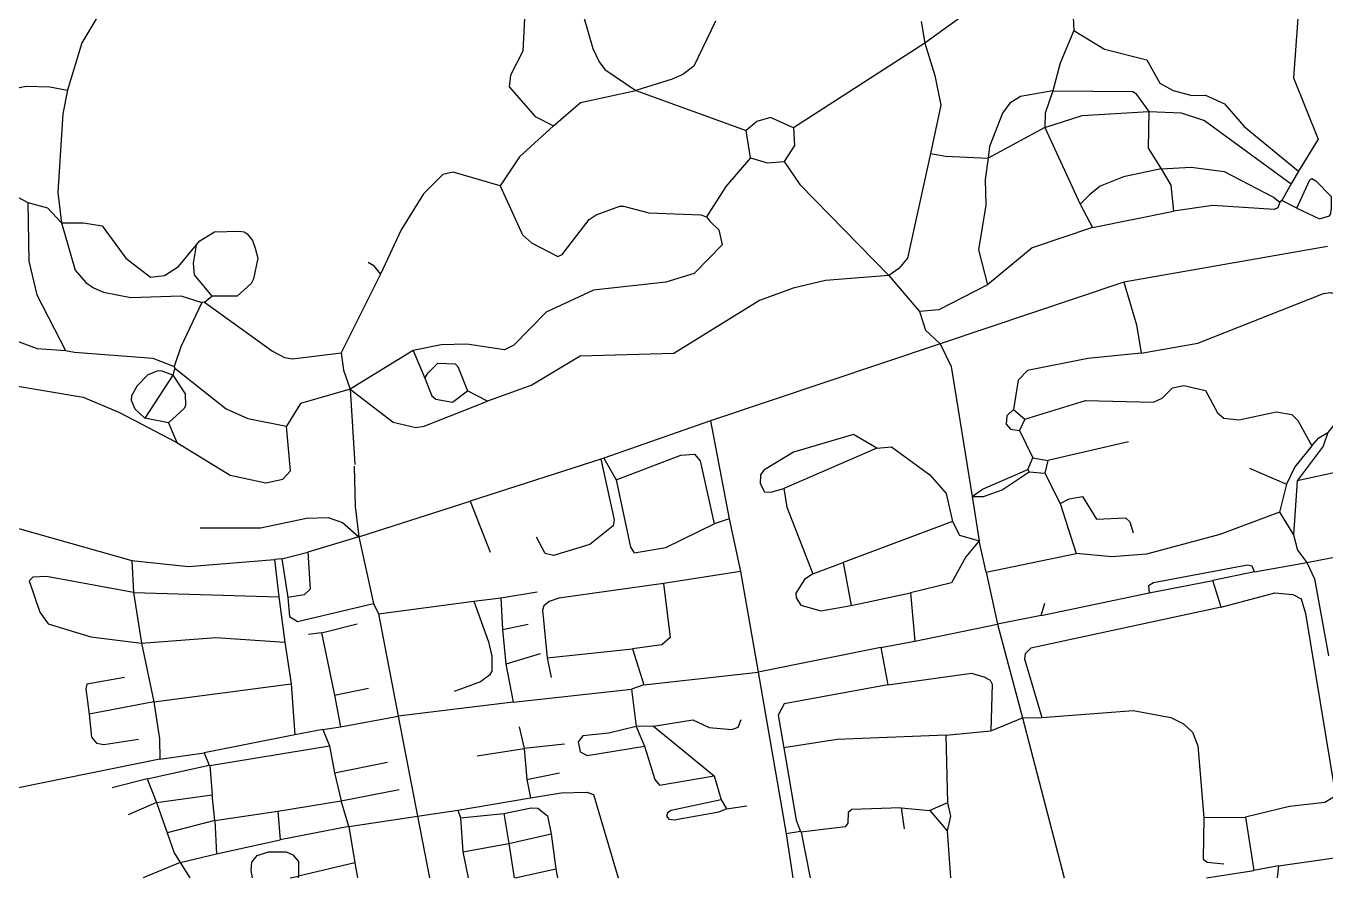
# Model space of a CAD drawing. Header units: inches. Extents: x 13529031 to 13536511, y 3660018 to 3664518.
# Drawn here: x 13530064 to 13531645, y 3660018 to 3661054 of the extents above; entities that cross this region are included whole.
import ezdxf

# ---------------------------------------------------------------- set-up
doc = ezdxf.new("R2010")
doc.units = ezdxf.units.IN
doc.header["$MEASUREMENT"] = 0

msp = doc.modelspace()

# ---------------------------------------------------------------- linework, layer by layer
for points in [[(13531332.9, 3661154), (13531270.7, 3661115.6), (13531157, 3661032.7)], [(13531332.9, 3661154), (13531338.2, 3661048.1)], [(13531600.5, 3661147.7), (13531610.5, 3661063.1), (13531605.4, 3660990.6), (13531635.1, 3660916.1), (13531611.3, 3660877)], [(13530189, 3661128.8), (13530132.1, 3661033.2), (13530114.6, 3660975.7)], [(13530730.4, 3661105.4), (13530753.1, 3661026.1), (13530760.8, 3661010.1), (13530767.7, 3661000.6), (13530805.6, 3660975.4)], [(13530662.4, 3661091.3), (13530670.1, 3661062.8), (13530668.1, 3661023.2), (13530653, 3660994), (13530651.5, 3660979.7), (13530683.2, 3660943.7), (13530705.3, 3660932.1)], [(13530902.6, 3661059.5), (13530876.1, 3661004.6), (13530862.6, 3660994.6), (13530849.6, 3660988.9), (13530805.6, 3660975.4)], [(13531152.6, 3661059.1), (13531157, 3661032.7)], [(13531338.2, 3661048.1), (13531321.4, 3661008.5), (13531312.6, 3660974.7)], [(13531338.2, 3661048.1), (13531375.4, 3661025.4), (13531426.9, 3661012.5), (13531442.9, 3660984.3), (13531458.9, 3660975.1), (13531481.7, 3660969.3), (13531498.1, 3660969.4), (13531521.5, 3660958.9), (13531545.3, 3660931.6), (13531611.3, 3660877)], [(13531157, 3661032.7), (13530997.4, 3660929.7)], [(13531157, 3661032.7), (13531169.1, 3660993.6), (13531176.4, 3660957.2), (13531164, 3660898.8)], [(13530013.3, 3660938.7), (13530025.3, 3660954.4), (13530040.5, 3660968.9), (13530048.4, 3660975.6), (13530056.3, 3660978.9), (13530064.3, 3660980.6), (13530093.1, 3660979.6), (13530114.6, 3660975.7)], [(13530114.6, 3660975.7), (13530108.9, 3660947), (13530102.8, 3660851.1), (13530107.2, 3660814.4)], [(13530705.3, 3660932.1), (13530738.3, 3660960.8), (13530805.6, 3660975.4)], [(13530805.6, 3660975.4), (13530939.8, 3660926.6)], [(13531312.6, 3660974.7), (13531273.4, 3660967.9), (13531260.3, 3660959.7), (13531251.5, 3660947.5), (13531235.8, 3660907.1), (13531234, 3660892.8)], [(13531312.6, 3660974.7), (13531303.4, 3660947.5), (13531303, 3660930.3)], [(13531312.6, 3660974.7), (13531410, 3660974), (13531413.1, 3660971.8), (13531429.4, 3660949.5)], [(13531303, 3660930.3), (13531348.3, 3660945), (13531429.4, 3660949.5)], [(13531429.4, 3660949.5), (13531428.4, 3660905.3), (13531444.3, 3660880)], [(13531429.4, 3660949.5), (13531468.6, 3660948), (13531497, 3660938.7), (13531602.4, 3660861.9)], [(13530705.3, 3660932.1), (13530664.3, 3660894.7), (13530640.8, 3660859.3)], [(13530997.4, 3660929.7), (13530969.5, 3660942.5), (13530952.5, 3660937.6), (13530939.8, 3660926.6)], [(13530944.9, 3660893.4), (13530939.8, 3660926.6)], [(13530997.4, 3660929.7), (13530998.6, 3660908.2), (13530985.9, 3660888.8)], [(13531303, 3660930.3), (13531234, 3660892.8)], [(13531303, 3660930.3), (13531345.8, 3660837)], [(13530944.9, 3660893.4), (13530915, 3660858.4), (13530891.6, 3660821.6)], [(13530944.9, 3660893.4), (13530965.3, 3660887.2), (13530985.9, 3660888.8)], [(13530985.9, 3660888.8), (13531005, 3660860.8), (13531113.4, 3660750.2)], [(13531164, 3660898.8), (13531136.1, 3660771.2), (13531125.2, 3660758.7), (13531113.4, 3660750.2)], [(13531164, 3660898.8), (13531182.3, 3660895.3), (13531234, 3660892.8)], [(13531234, 3660892.8), (13531230.2, 3660867.1), (13531231.1, 3660835.7), (13531222.1, 3660781.4), (13531233.3, 3660738.8)], [(13530017.7, 3660871.3), (13530034.2, 3660856), (13530066.2, 3660839.1)], [(13530640.8, 3660859.3), (13530583.6, 3660876), (13530571, 3660873.2), (13530547.4, 3660849.5), (13530520.4, 3660806), (13530495, 3660752.1)], [(13531444.3, 3660880), (13531398.7, 3660870.4), (13531370.2, 3660859.1), (13531357.1, 3660848.5), (13531345.8, 3660837)], [(13531444.3, 3660880), (13531480.9, 3660882.1), (13531520.9, 3660876.8), (13531581.1, 3660845.4), (13531588.7, 3660839.6)], [(13531444.3, 3660880), (13531456, 3660860.1), (13531459.5, 3660828.7)], [(13531611.3, 3660877), (13531602.4, 3660861.9)], [(13531609.5, 3660832.3), (13531625.2, 3660866.5), (13531627.5, 3660868.3), (13531632.3, 3660865.6), (13531651.1, 3660846.5), (13531651.2, 3660830.6)], [(13530640.8, 3660859.3), (13530667.6, 3660799.8), (13530678.8, 3660790.2), (13530710.7, 3660773.3), (13530715.8, 3660775.8), (13530749, 3660818.3), (13530757.2, 3660824), (13530786.2, 3660834.5), (13530790.7, 3660834.7), (13530821.3, 3660826.3), (13530884.5, 3660824.1), (13530891.6, 3660821.6)], [(13531602.4, 3660861.9), (13531591.2, 3660841.6)], [(13530066.2, 3660839.1), (13530067.3, 3660767.8), (13530077.4, 3660726.7), (13530112, 3660659.1)], [(13530066.2, 3660839.1), (13530090.3, 3660832.4), (13530107.2, 3660814.4)], [(13531345.8, 3660837), (13531360.7, 3660808.8)], [(13531588.7, 3660839.6), (13531586.1, 3660832.7), (13531581.8, 3660830.7), (13531507, 3660835.3), (13531459.5, 3660828.7)], [(13531591.2, 3660841.6), (13531588.7, 3660839.6)], [(13531609.5, 3660832.3), (13531591.2, 3660841.6)], [(13530891.6, 3660821.6), (13530895.4, 3660816.4), (13530906.4, 3660806), (13530910.4, 3660787.7), (13530876.6, 3660752.7), (13530842, 3660742.4), (13530754, 3660732.5), (13530696.4, 3660705.6), (13530657.2, 3660665.7), (13530646, 3660659.8), (13530600.2, 3660666.8), (13530568.8, 3660666), (13530534.7, 3660659.3)], [(13531360.7, 3660808.8), (13531459.5, 3660828.7)], [(13531609.5, 3660832.3), (13531636.7, 3660819.1), (13531648.9, 3660822.8), (13531650.5, 3660825.2), (13531651.2, 3660830.6)], [(13530107.2, 3660814.4), (13530133.9, 3660814.5), (13530156.8, 3660810.6), (13530185.6, 3660771.2), (13530215.3, 3660748.3), (13530232.5, 3660750.5), (13530249.6, 3660761.4), (13530270.9, 3660787.2)], [(13530107.2, 3660814.4), (13530123.8, 3660756.9), (13530136.9, 3660741.9), (13530146.2, 3660735.2), (13530158.3, 3660729.9), (13530191.6, 3660723.6), (13530252.2, 3660725.5), (13530277.7, 3660717.6)], [(13531360.7, 3660808.8), (13531287.3, 3660783.8), (13531233.3, 3660738.8)], [(13530270.9, 3660787.2), (13530275.3, 3660792.3), (13530293.2, 3660803.6), (13530323.5, 3660804.1), (13530329.5, 3660803.4), (13530332.8, 3660801), (13530339.5, 3660792.9), (13530342.9, 3660783.5), (13530345.9, 3660771.2), (13530340.6, 3660746.2), (13530337.9, 3660740.8), (13530320.9, 3660725.4), (13530290.2, 3660725.1)], [(13530270.9, 3660787.2), (13530267.2, 3660765.3), (13530268.4, 3660751.2), (13530290.2, 3660725.1)], [(13531646.7, 3660785.6), (13531399.1, 3660742.3)], [(13530480.2, 3660766.6), (13530486, 3660762.8), (13530495, 3660752.1)], [(13530495, 3660752.1), (13530447.2, 3660656.2)], [(13531113.4, 3660750.2), (13531036.2, 3660744.4), (13530996.8, 3660734.8), (13530955.8, 3660719.9), (13530851.8, 3660655.5), (13530737.9, 3660652.1), (13530679.2, 3660617.1), (13530625.2, 3660597.5)], [(13531113.4, 3660750.2), (13531150.3, 3660706.4)], [(13531399.1, 3660742.3), (13531175.5, 3660667.4)], [(13531399.1, 3660742.3), (13531414.3, 3660690.5), (13531420.1, 3660656)], [(13531233.3, 3660738.8), (13531174.2, 3660708.7), (13531150.3, 3660706.4)], [(13531420.1, 3660656), (13531489.1, 3660667.9), (13531641.8, 3660728.4), (13531650.4, 3660729.6), (13531664.7, 3660725.1), (13531678, 3660713.7), (13531682.2, 3660702.5), (13531655.6, 3660664.2), (13531653.8, 3660656.6), (13531677.8, 3660602.5), (13531672.7, 3660591.6), (13531646.9, 3660559.5)], [(13529997, 3660722.2), (13530009.7, 3660701.1), (13530039.3, 3660675.6), (13530077.5, 3660661.5), (13530112, 3660659.1)], [(13530277.7, 3660717.6), (13530252.3, 3660663.6), (13530244.2, 3660639.6)], [(13530281.2, 3660718.1), (13530277.7, 3660717.6)], [(13530281.2, 3660718.1), (13530290.2, 3660725.1)], [(13530281.2, 3660718.1), (13530363.8, 3660658.4), (13530378.2, 3660650.7), (13530388.1, 3660648.9), (13530447.2, 3660656.2)], [(13531150.3, 3660706.4), (13531157.7, 3660684), (13531175.5, 3660667.4)], [(13529868.3, 3660664.6), (13529914.5, 3660662.7), (13529998.3, 3660625), (13530133.6, 3660602.5), (13530177.6, 3660583.9), (13530247.3, 3660547.4)], [(13531175.5, 3660667.4), (13530896.5, 3660573.8)], [(13531175.5, 3660667.4), (13531189.1, 3660639.7), (13531214.6, 3660481.7)], [(13530112, 3660659.1), (13530122.9, 3660657.2), (13530218.1, 3660650), (13530244.2, 3660639.6)], [(13530447.2, 3660656.2), (13530450.1, 3660635.3), (13530458.4, 3660612.2)], [(13530534.7, 3660659.3), (13530458.4, 3660612.2)], [(13530534.7, 3660659.3), (13530549, 3660625.7)], [(13531420.1, 3660656), (13531355, 3660649.5), (13531281.7, 3660635), (13531270.5, 3660623.2), (13531264.7, 3660587.6)], [(13530242.7, 3660629.1), (13530228.4, 3660634.3), (13530223.7, 3660634), (13530212.4, 3660629.7), (13530199.2, 3660616.4), (13530192.4, 3660604.1), (13530192.1, 3660598.9), (13530196.4, 3660588.3), (13530208.4, 3660577.1)], [(13530245.2, 3660637.6), (13530242.7, 3660629.1)], [(13530244.2, 3660639.6), (13530245.2, 3660637.6)], [(13530245.2, 3660637.6), (13530307.4, 3660588.4), (13530333.8, 3660576.5), (13530380.8, 3660567)], [(13530549, 3660625.7), (13530553, 3660632), (13530564.9, 3660643.7), (13530585.9, 3660643), (13530589.1, 3660639.6), (13530601, 3660610.3)], [(13530242.7, 3660629.1), (13530208.4, 3660577.1)], [(13530242.7, 3660629.1), (13530257.7, 3660606.4), (13530258.2, 3660592.5), (13530256.5, 3660588.6), (13530237.2, 3660571.2)], [(13530549, 3660625.7), (13530557.7, 3660603.9), (13530562.2, 3660600.1), (13530582.5, 3660596.5), (13530601, 3660610.3)], [(13531278.7, 3660575.6), (13531352.2, 3660598.4), (13531435.1, 3660596.3), (13531445.7, 3660601.1), (13531458.3, 3660613.8), (13531472.1, 3660616.5), (13531498.2, 3660610.6), (13531512.9, 3660583.2), (13531520.7, 3660576.9), (13531539, 3660575), (13531584.2, 3660584.6), (13531603.2, 3660581.2), (13531610.6, 3660574.1), (13531627.6, 3660543.4)], [(13530458.4, 3660612.2), (13530398, 3660594.7), (13530380.8, 3660567)], [(13530458.4, 3660612.2), (13530510.6, 3660572.1), (13530537.9, 3660565.7), (13530548.1, 3660567.2), (13530625.2, 3660597.5)], [(13530458.4, 3660612.2), (13530463.7, 3660520.6)], [(13530625.2, 3660597.5), (13530601, 3660610.3)], [(13531264.7, 3660587.6), (13531256.7, 3660579.9), (13531255.8, 3660569.7), (13531261.3, 3660563.4), (13531272.2, 3660562.1)], [(13531264.7, 3660587.6), (13531278.7, 3660575.6)], [(13530237.2, 3660571.2), (13530208.4, 3660577.1)], [(13530237.2, 3660571.2), (13530247.3, 3660547.4)], [(13530896.5, 3660573.8), (13530766.7, 3660528.1)], [(13530896.5, 3660573.8), (13530919.2, 3660454.6)], [(13531278.7, 3660575.6), (13531272.2, 3660562.1)], [(13531706.6, 3660579.1), (13531717, 3660533.2), (13531714.3, 3660523.5), (13531609.9, 3660500.7)], [(13530247.3, 3660547.4), (13530312.2, 3660507.7), (13530355.5, 3660498.4), (13530376.4, 3660502.6), (13530385.8, 3660512.8), (13530380.8, 3660567)], [(13531098.5, 3660540.6), (13531070.2, 3660557.1), (13530997.2, 3660535.5), (13530961.2, 3660513.7), (13530957, 3660508.2), (13530956.6, 3660497.6), (13530962.1, 3660487.2), (13530969.7, 3660486.8), (13530985.4, 3660491.5)], [(13531272.2, 3660562.1), (13531288.2, 3660528.6)], [(13531646.9, 3660559.5), (13531641.3, 3660542.7), (13531609.9, 3660500.7)], [(13531627.6, 3660543.4), (13531636, 3660553.2), (13531646.9, 3660559.5)], [(13531098.5, 3660540.6), (13530985.4, 3660491.5)], [(13531098.5, 3660540.6), (13531116.4, 3660542), (13531163, 3660507.9), (13531183.1, 3660485.4), (13531190.7, 3660451.4)], [(13531404.7, 3660548.1), (13531306.7, 3660525.6)], [(13531627.6, 3660543.4), (13531606.8, 3660517.6), (13531596.8, 3660496.5)], [(13530763.2, 3660527.1), (13530604.2, 3660476)], [(13530763.2, 3660527.1), (13530779.2, 3660453.2), (13530778.2, 3660446.2), (13530749.5, 3660423.5), (13530705.5, 3660409.8), (13530695.5, 3660412.4), (13530684.7, 3660432.1)], [(13530766.7, 3660528.1), (13530763.2, 3660527.1)], [(13530766.7, 3660528.1), (13530781.7, 3660502.1)], [(13530781.7, 3660502.1), (13530860.3, 3660531.9), (13530876.8, 3660533.3), (13530883.7, 3660525.2), (13530900.7, 3660448.6)], [(13531282.2, 3660514.6), (13531288.2, 3660528.6)], [(13531288.2, 3660528.6), (13531306.7, 3660525.6)], [(13531306.7, 3660525.6), (13531302.7, 3660510.1)], [(13530463.2, 3660518.6), (13530464.2, 3660469.4), (13530468.9, 3660432.7)], [(13531214.6, 3660481.7), (13531227.1, 3660490.6), (13531282.2, 3660514.6)], [(13531214.6, 3660481.7), (13531228.5, 3660481.6), (13531251.2, 3660489.6), (13531283.7, 3660511.6)], [(13531282.2, 3660514.6), (13531283.7, 3660511.6)], [(13531283.7, 3660511.6), (13531302.7, 3660510.1)], [(13531302.7, 3660510.1), (13531321.6, 3660473.3)], [(13531551.7, 3660516.1), (13531596.8, 3660496.5)], [(13530781.7, 3660502.1), (13530799.1, 3660420.1), (13530803.4, 3660413.4), (13530842.2, 3660419.6), (13530900.7, 3660448.6)], [(13530985.4, 3660491.5), (13530989.3, 3660468.7), (13531020.7, 3660387.5)], [(13531596.8, 3660496.5), (13531588.1, 3660462.7)], [(13531609.9, 3660500.7), (13531605.4, 3660434.9)], [(13529938.8, 3660475.7), (13530192.6, 3660403.7)], [(13530468.9, 3660432.7), (13530604.2, 3660476)], [(13530604.2, 3660476), (13530628.6, 3660414.1)], [(13531214.6, 3660481.7), (13531222.9, 3660427.9)], [(13531321.6, 3660473.3), (13531332.5, 3660478.9), (13531348.8, 3660481.8), (13531365.6, 3660454.2), (13531400.9, 3660455.7), (13531406.4, 3660450.7), (13531410.2, 3660437.6)], [(13531321.6, 3660473.3), (13531340.8, 3660412.5)], [(13531588.1, 3660462.7), (13531515.6, 3660435.3), (13531426.6, 3660411.4), (13531384.2, 3660408.2), (13531340.8, 3660412.5)], [(13531588.1, 3660462.7), (13531605.4, 3660434.9)], [(13530275.7, 3660443.6), (13530349.1, 3660443.7), (13530405.3, 3660455.3), (13530431.6, 3660456.3), (13530449, 3660449.9), (13530468.9, 3660432.7)], [(13530919.2, 3660454.6), (13530900.7, 3660448.6)], [(13530919.2, 3660454.6), (13530932.8, 3660390.5)], [(13531190.7, 3660451.4), (13531057.8, 3660401.3)], [(13531190.7, 3660451.4), (13531199.2, 3660434.8), (13531222.9, 3660427.9)], [(13530468.9, 3660432.7), (13530406.7, 3660414.1)], [(13530468.9, 3660432.7), (13530486.7, 3660351.6)], [(13531222.9, 3660427.9), (13531206.8, 3660408.5), (13531189.3, 3660376.7), (13531139.6, 3660364.7)], [(13531231.6, 3660389.6), (13531222.9, 3660427.9)], [(13531605.4, 3660434.9), (13531610.1, 3660416.3), (13531621.4, 3660401.6)], [(13530375.2, 3660406.1), (13530406.7, 3660414.1)], [(13530406.7, 3660414.1), (13530409.6, 3660368.9), (13530402.4, 3660362.2), (13530382.4, 3660359)], [(13531231.6, 3660389.6), (13531340.8, 3660412.5)], [(13531621.4, 3660401.6), (13531679.7, 3660412.6)], [(13530192.6, 3660403.7), (13530261.5, 3660396.5), (13530366.2, 3660405.1)], [(13530192.6, 3660403.7), (13530194.9, 3660364.9)], [(13530375.2, 3660406.1), (13530366.2, 3660405.1)], [(13530366.2, 3660405.1), (13530371.3, 3660359.9)], [(13530375.2, 3660406.1), (13530382.4, 3660359)], [(13531020.7, 3660387.5), (13531057.8, 3660401.3)], [(13531057.8, 3660401.3), (13531067.3, 3660349.2)], [(13531557.7, 3660390.1), (13531555, 3660396.8), (13531549.5, 3660398.3), (13531435.2, 3660376.8), (13531428.9, 3660373), (13531429.7, 3660364.6)], [(13531557.7, 3660390.1), (13531621.4, 3660401.6)], [(13531621.4, 3660401.6), (13531630.7, 3660381.6), (13531648, 3660288.2)], [(13530194.9, 3660364.9), (13530089.1, 3660384.4), (13530072.2, 3660383.7), (13530068, 3660379.2), (13530080.9, 3660341.2), (13530090.9, 3660327), (13530142.8, 3660311.3), (13530204.4, 3660303.6)], [(13530932.8, 3660390.5), (13530839.2, 3660376.1)], [(13530932.8, 3660390.5), (13530954.2, 3660268.2)], [(13531020.7, 3660387.5), (13531010.5, 3660380.9), (13531000.3, 3660364.2), (13531000.5, 3660358.4), (13531006, 3660349.5), (13531030.6, 3660342.8), (13531067.3, 3660349.2)], [(13531231.6, 3660389.6), (13531245.5, 3660326.4)], [(13531429.7, 3660364.6), (13531507.1, 3660379.5)], [(13531557.7, 3660390.1), (13531507.1, 3660379.5)], [(13531517.5, 3660347.1), (13531507.1, 3660379.5)], [(13530194.9, 3660364.9), (13530371.3, 3660359.9)], [(13530194.9, 3660364.9), (13530204.4, 3660303.6)], [(13530641.3, 3660358.4), (13530685.7, 3660365.6)], [(13530839.2, 3660376.1), (13530711.8, 3660357.9), (13530700.1, 3660354.1), (13530693.7, 3660348.8), (13530692, 3660343.6), (13530697.6, 3660285.6)], [(13530839.2, 3660376.1), (13530847.5, 3660310.1), (13530837.1, 3660301.2), (13530801.6, 3660296.5)], [(13531067.3, 3660349.2), (13531139.6, 3660364.7)], [(13531139.6, 3660364.7), (13531144.8, 3660305.9)], [(13531298.6, 3660337), (13531429.7, 3660364.6)], [(13531517.5, 3660347.1), (13531582.7, 3660364.7), (13531604.6, 3660362.6), (13531614.7, 3660357.1), (13531620, 3660339.3), (13531655.5, 3660123.1), (13531653.5, 3660115.8), (13531643.5, 3660109.9), (13531600.4, 3660105), (13531546.9, 3660092)], [(13530371.3, 3660359.9), (13530378.7, 3660304.8)], [(13530382.4, 3660359), (13530384.5, 3660335.9), (13530394, 3660329.9), (13530486.7, 3660351.6)], [(13530486.7, 3660351.6), (13530492.7, 3660339.1)], [(13530492.7, 3660339.1), (13530608.4, 3660354.3)], [(13530608.4, 3660354.3), (13530626.5, 3660305), (13530630.5, 3660287.6), (13530630.5, 3660269.2), (13530627.7, 3660264.3), (13530616.5, 3660256.6), (13530584.7, 3660244.6)], [(13530608.4, 3660354.3), (13530641.3, 3660358.4)], [(13530641.3, 3660358.4), (13530643.4, 3660320.2)], [(13531517.5, 3660347.1), (13531285.8, 3660297.2), (13531279, 3660290.5), (13531278, 3660284.2), (13531299.4, 3660212.9)], [(13531298.6, 3660337), (13531302.7, 3660352.1)], [(13530492.7, 3660339.1), (13530516.7, 3660214.5)], [(13531298.6, 3660337), (13531245.5, 3660326.4)], [(13530423.4, 3660316.1), (13530407.7, 3660314.1)], [(13530423.4, 3660316.1), (13530466.7, 3660327.1)], [(13530423.4, 3660316.1), (13530439.2, 3660240)], [(13530643.4, 3660320.2), (13530674.7, 3660326.6)], [(13530643.4, 3660320.2), (13530647.6, 3660278)], [(13531144.8, 3660305.9), (13531245.5, 3660326.4)], [(13531245.5, 3660326.4), (13531275.9, 3660212.6)], [(13530204.4, 3660303.6), (13530294.7, 3660310.2), (13530378.7, 3660304.8)], [(13530204.4, 3660303.6), (13530219.5, 3660232.1)], [(13530378.7, 3660304.8), (13530386.4, 3660254)], [(13531103.6, 3660298.1), (13531144.8, 3660305.9)], [(13530689.2, 3660290.6), (13530647.6, 3660278)], [(13530697.6, 3660285.6), (13530801.6, 3660296.5)], [(13530697.6, 3660285.6), (13530702.7, 3660261.6)], [(13530801.6, 3660296.5), (13530815.2, 3660252.6)], [(13531103.6, 3660298.1), (13530954.2, 3660268.2)], [(13531103.6, 3660298.1), (13531111.9, 3660252.7)], [(13530647.6, 3660278), (13530656.5, 3660231.6)], [(13530815.2, 3660252.6), (13530954.2, 3660268.2)], [(13530954.2, 3660268.2), (13530988.2, 3660071.6)], [(13530183.7, 3660261.6), (13530138.2, 3660253.7), (13530136.7, 3660248), (13530140.7, 3660217)], [(13530219.5, 3660232.1), (13530386.4, 3660254)], [(13530386.4, 3660254), (13530391.1, 3660191.8)], [(13530815.2, 3660252.6), (13530800.2, 3660247.6)], [(13531111.9, 3660252.7), (13530985.9, 3660229.8), (13530978.5, 3660216), (13530985.5, 3660176.3)], [(13531111.9, 3660252.7), (13531213.7, 3660267), (13531228.6, 3660262.5), (13531236.4, 3660258.3), (13531238.7, 3660253.4), (13531237.4, 3660196.9)], [(13530439.2, 3660240), (13530480.7, 3660248.6)], [(13530439.2, 3660240), (13530446.6, 3660201.8)], [(13530656.5, 3660231.6), (13530800.2, 3660247.6)], [(13530800.2, 3660247.6), (13530805.8, 3660202.1)], [(13530219.5, 3660232.1), (13530140.7, 3660217)], [(13530219.5, 3660232.1), (13530226.4, 3660187), (13530226.7, 3660162.4)], [(13530656.5, 3660231.6), (13530516.7, 3660214.5)], [(13531299.4, 3660212.9), (13531410.4, 3660221.6), (13531456, 3660213.2), (13531471.3, 3660205.4), (13531482.3, 3660195.2), (13531488.9, 3660178.8), (13531496.4, 3660091.6)], [(13530140.7, 3660217), (13530143.9, 3660189.1), (13530149.6, 3660182), (13530158.7, 3660180.2), (13530200.7, 3660186.6)], [(13530446.6, 3660201.8), (13530516.7, 3660214.5)], [(13530516.7, 3660214.5), (13530540.2, 3660093.2)], [(13530826.9, 3660202.7), (13530874.9, 3660210.4), (13530894.7, 3660200.9), (13530922.1, 3660198.3), (13530929.9, 3660201.4), (13530933.7, 3660210.6)], [(13531237.4, 3660196.9), (13531275.9, 3660212.6)], [(13531275.9, 3660212.6), (13531299.4, 3660212.9)], [(13531275.9, 3660212.6), (13531326.6, 3660018)], [(13530391.1, 3660191.8), (13530280.7, 3660170.1)], [(13530425, 3660198.6), (13530391.1, 3660191.8)], [(13530425, 3660198.6), (13530446.6, 3660201.8)], [(13530425, 3660198.6), (13530432.9, 3660178.7)], [(13530663.7, 3660201.6), (13530669.9, 3660175.2)], [(13530805.8, 3660202.1), (13530772.6, 3660194.2), (13530741.3, 3660190.8), (13530735.3, 3660183.5), (13530738, 3660171.2), (13530746.2, 3660166.7), (13530816.2, 3660178.3)], [(13530826.9, 3660202.7), (13530805.8, 3660202.1)], [(13530805.8, 3660202.1), (13530816.2, 3660178.3)], [(13530826.9, 3660202.7), (13530900.7, 3660142.1)], [(13531182.6, 3660191.6), (13531050.2, 3660186.4), (13530985.5, 3660176.3)], [(13531182.6, 3660191.6), (13531237.4, 3660196.9)], [(13531182.6, 3660191.6), (13531184.7, 3660109.3)], [(13530287.7, 3660154.6), (13530432.9, 3660178.7)], [(13530432.9, 3660178.7), (13530439, 3660145.9)], [(13530612.7, 3660166.6), (13530669.9, 3660175.2)], [(13530718.7, 3660180.6), (13530669.9, 3660175.2)], [(13530669.9, 3660175.2), (13530673.1, 3660137.6)], [(13530816.2, 3660178.3), (13530828.6, 3660137.6), (13530834.4, 3660130.8), (13530900.7, 3660142.1)], [(13530985.5, 3660176.3), (13531000.5, 3660088.3), (13531005.7, 3660074.6)], [(13530226.7, 3660162.4), (13529968.6, 3660110.2)], [(13530226.7, 3660162.4), (13530280.7, 3660170.1)], [(13530280.7, 3660170.1), (13530286.7, 3660155.1)], [(13530439, 3660145.9), (13530503.7, 3660158.6)], [(13530211.3, 3660138.6), (13530286.7, 3660155.1)], [(13530286.7, 3660155.1), (13530287.7, 3660154.6)], [(13530287.7, 3660154.6), (13530290.6, 3660118.9)], [(13530439, 3660145.9), (13530447.3, 3660111.9)], [(13530673.1, 3660137.6), (13530712.7, 3660145.6)], [(13530900.7, 3660142.1), (13530909.2, 3660113.1)], [(13530211.3, 3660138.6), (13530168.7, 3660127.6)], [(13530211.3, 3660138.6), (13530222.7, 3660109.8)], [(13530447.3, 3660111.9), (13530517.7, 3660125.6)], [(13530673.1, 3660137.6), (13530677.3, 3660115.2)], [(13530222.7, 3660109.8), (13530188.2, 3660094.6)], [(13530222.7, 3660109.8), (13530290.6, 3660118.9)], [(13530222.7, 3660109.8), (13530235.9, 3660072.8)], [(13530293.6, 3660087.8), (13530290.6, 3660118.9)], [(13530370.1, 3660099.3), (13530447.3, 3660111.9)], [(13530456.4, 3660080.7), (13530447.3, 3660111.9)], [(13530589.2, 3660100.6), (13530677.3, 3660115.2)], [(13530677.3, 3660115.2), (13530714.7, 3660121.5), (13530746, 3660122.2), (13530754.1, 3660119.5), (13530784.1, 3660018)], [(13530909.2, 3660113.1), (13530848.7, 3660100.1), (13530844, 3660097.3), (13530842.8, 3660093), (13530845.8, 3660089.6), (13530852.1, 3660088.7), (13530906.5, 3660098.5), (13530915.7, 3660102.1)], [(13530909.2, 3660113.1), (13530915.7, 3660102.1)], [(13530293.6, 3660087.8), (13530370.1, 3660099.3)], [(13530370.1, 3660099.3), (13530373.1, 3660064.2)], [(13530540.2, 3660093.2), (13530589.2, 3660100.6)], [(13530589.2, 3660100.6), (13530592.2, 3660091.1)], [(13530592.2, 3660091.1), (13530645.1, 3660096.5)], [(13530645.1, 3660096.5), (13530678.3, 3660103.4), (13530686.3, 3660102.7), (13530698.3, 3660093.4), (13530702.8, 3660071.6)], [(13530645.1, 3660096.5), (13530651.3, 3660059.9)], [(13530915.7, 3660102.1), (13530940.7, 3660105.6)], [(13531128.3, 3660103.4), (13531068.3, 3660101.4), (13531063.7, 3660097.6), (13531063.5, 3660084.6), (13531060.2, 3660080.1), (13531006.7, 3660073.6)], [(13531128.3, 3660103.4), (13531131.7, 3660077.6)], [(13531128.3, 3660103.4), (13531163.1, 3660100.1)], [(13531184.7, 3660109.3), (13531163.1, 3660100.1)], [(13531163.1, 3660100.1), (13531184.1, 3660075.1)], [(13531184.7, 3660109.3), (13531188.2, 3660093.1), (13531184.1, 3660075.1)], [(13530293.6, 3660087.8), (13530235.9, 3660072.8)], [(13530293.6, 3660087.8), (13530295.7, 3660047.3)], [(13530456.4, 3660080.7), (13530373.1, 3660064.2)], [(13530456.4, 3660080.7), (13530540.2, 3660093.2)], [(13530456.4, 3660080.7), (13530463.8, 3660036.3)], [(13530540.2, 3660093.2), (13530554.6, 3660018)], [(13530592.2, 3660091.1), (13530595.1, 3660049.8)], [(13531496.4, 3660091.6), (13531495.4, 3660040.9), (13531500.4, 3660037.1), (13531520.7, 3660035.1)], [(13531496.4, 3660091.6), (13531546.9, 3660092)], [(13531546.9, 3660092), (13531556.9, 3660027.1)], [(13530235.9, 3660072.8), (13530244.2, 3660048.7), (13530251.6, 3660036.7)], [(13530295.7, 3660047.3), (13530373.1, 3660064.2)], [(13530651.3, 3660059.9), (13530702.8, 3660071.6)], [(13530702.8, 3660071.6), (13530708.3, 3660029.2)], [(13531005.7, 3660074.6), (13530988.2, 3660071.6)], [(13530988.2, 3660071.6), (13530996.6, 3660018)], [(13531005.7, 3660074.6), (13531006.7, 3660073.6)], [(13531006.7, 3660073.6), (13531017.7, 3660018)], [(13531184.1, 3660075.1), (13531188.1, 3660018)], [(13530251.6, 3660036.7), (13530295.7, 3660047.3)], [(13530339.3, 3660018), (13530337.7, 3660027.2), (13530338.8, 3660037.1), (13530345.1, 3660045.1), (13530358.8, 3660049.9), (13530380.6, 3660049.7), (13530388.5, 3660046), (13530395.3, 3660037.8), (13530395.3, 3660020.2)], [(13530595.1, 3660049.8), (13530651.3, 3660059.9)], [(13530595.1, 3660049.8), (13530601.9, 3660018)], [(13530651.3, 3660059.9), (13530657.6, 3660018)], [(13531587.2, 3660032.8), (13531700, 3660048.9)], [(13530251.6, 3660036.7), (13530206.5, 3660018)], [(13530251.6, 3660036.7), (13530263.4, 3660018)], [(13530463.8, 3660036.3), (13530395.3, 3660020.2)], [(13530463.8, 3660036.3), (13530467.1, 3660018)], [(13531587.2, 3660032.8), (13531556.9, 3660027.1)], [(13531587.2, 3660032.8), (13531585.3, 3660018)], [(13530385.2, 3660018), (13530395.3, 3660020.2)], [(13530395.5, 3660018), (13530395.3, 3660020.2)], [(13530658.8, 3660018), (13530708.3, 3660029.2)], [(13530708.3, 3660029.2), (13530710.5, 3660018)], [(13531499.5, 3660018), (13531556.9, 3660027.1)]]:
    msp.add_lwpolyline(points)

doc.saveas('drawing.dxf')
